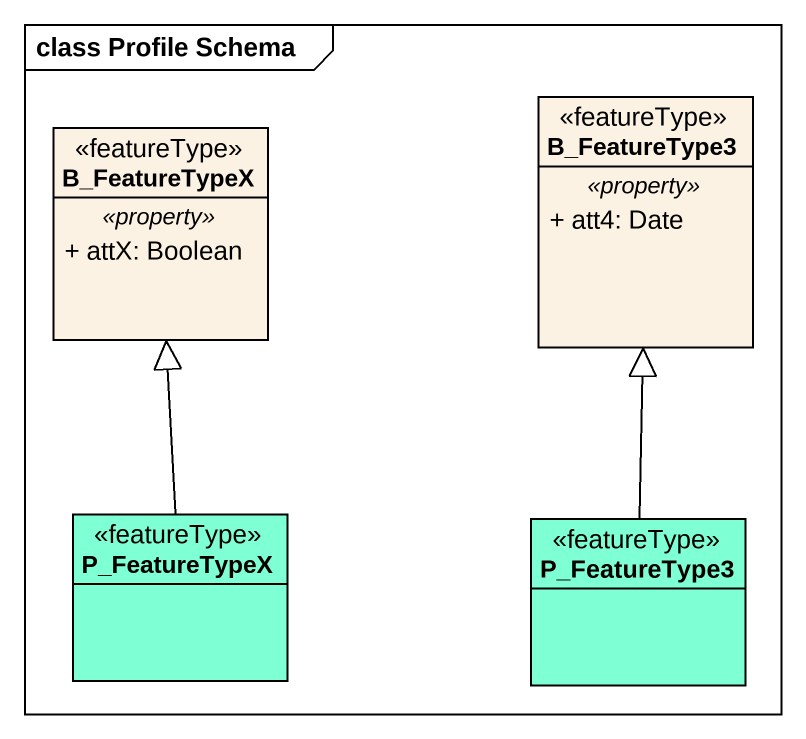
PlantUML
@startuml
mainframe class Profile Schema
hide circle
hide empty members
skinparam classAttributeIconSize 0
class B_FeatureTypeX <<featureType>> {
  .. <<property>> ..
  + attX: Boolean
}
class B_FeatureType3 <<featureType>> {
  .. <<property>> ..
  + att4: Date
}
class P_FeatureTypeX <<featureType>> #7FFFD4
class P_FeatureType3 <<featureType>> #7FFFD4
P_FeatureTypeX -up-|> B_FeatureTypeX
P_FeatureType3 -up-|> B_FeatureType3
@enduml
